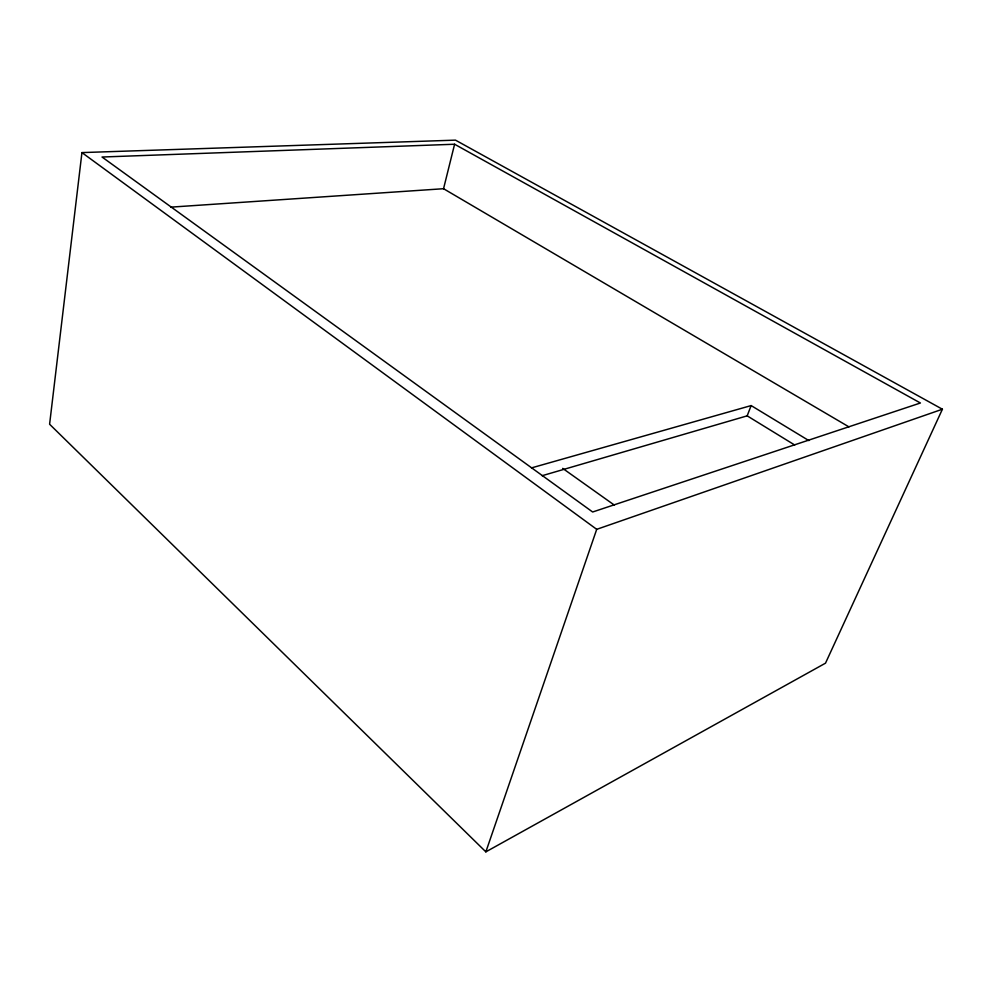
<?xml version="1.0" encoding="UTF-8"?>
<svg xmlns="http://www.w3.org/2000/svg" width="992" height="992" viewBox="0 0 992 992"><rect width="100%" height="100%" fill="white"/><g stroke="black" fill="none" stroke-linecap="round" stroke-linejoin="round"><path stroke-width="1.49" d="M81.939 152.594L49.6 424.229L485.857 851.855L825.505 663.164L942.4 409.225L455.489 140.145L81.939 152.594L596.713 529.331L942.4 409.225M170.624 207.154L443.548 188.716L454.596 144.237L920.402 403L592.646 511.996L102.04 157.021L454.596 144.237M485.857 851.855L596.713 529.331M542.116 475.714L747.174 415.846L751.142 405.579L808.864 440.597M531.514 467.889L751.142 405.579M443.548 188.716L848.929 426.87M747.174 415.846L794.691 444.999M562.675 468.373L614.408 505.151"/></g></svg>
